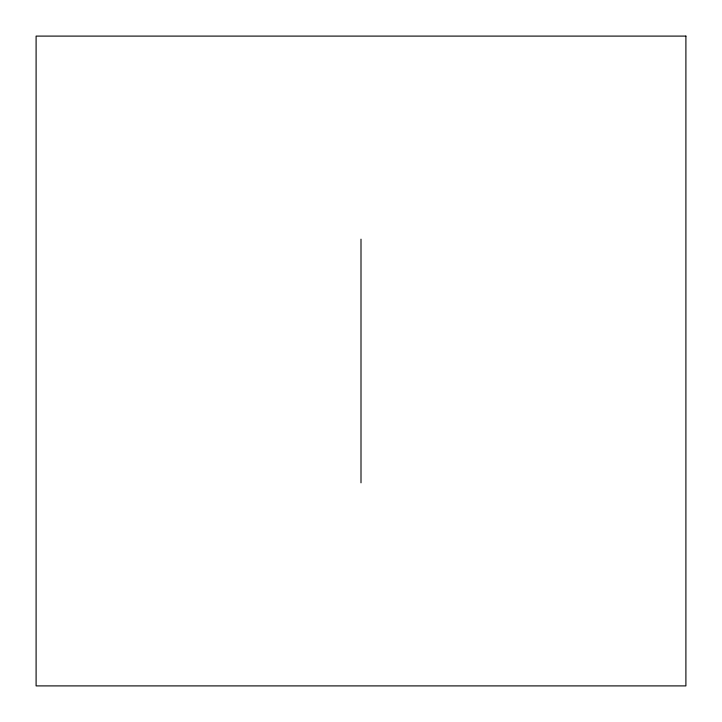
<?xml version="1.0" encoding="UTF-8"?>
<svg xmlns="http://www.w3.org/2000/svg" width="722" height="722" viewBox="0 0 722 722"><rect width="100%" height="100%" fill="white"/><g stroke="black" fill="none" stroke-linecap="round" stroke-linejoin="round"><path stroke-width="1.08" d="M361 239.162L361 482.837M685.9 36.1L36.1 36.1L36.1 685.9L685.9 685.9L685.9 36.1"/></g></svg>
